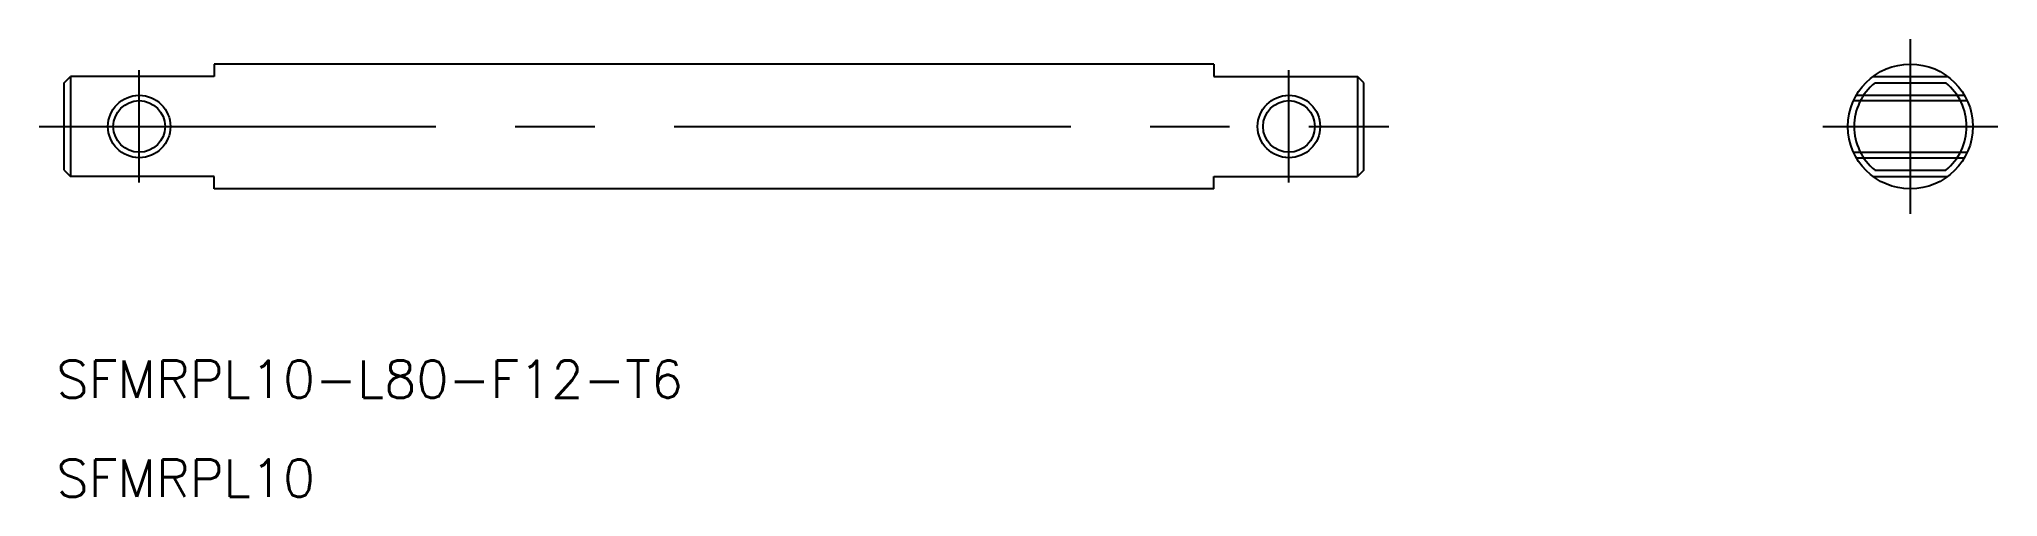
# Model space of a CAD drawing. Extents: x -150 to 7, y -30 to 7.
import ezdxf

# ---------------------------------------------------------------- set-up
doc = ezdxf.new("R2010")
doc.units = 0
doc.linetypes.add('CENTER', pattern=[50.8, 31.75, -6.35, 6.35, -6.35])
doc.linetypes.add('DASHED', pattern=[19.05, 12.7, -6.35])
doc.layers.get('0').update_dxf_attribs({"linetype": 'CONTINUOUS'})
doc.layers.add('CENTER', color=1, linetype='CENTER')
doc.styles.get("Standard").update_dxf_attribs({"font": 'txt.shx', "height": 3, "bigfont": 'bigfont.shx'})

msp = doc.modelspace()

# ---------------------------------------------------------------- linework, layer by layer
at = {"color": 7, "linetype": 'CONTINUOUS'}
for p, q in [((-55.73, 5), (-135.73, 5)), ((-135.73, 5), (-135.73, 4)), ((-55.73, 5), (-55.73, 4)), ((-147.73, 3.5), (-147.23, 4)), ((-147.73, -3.5), (-147.73, 3.5)), ((-135.73, 4), (-147.23, 4)), ((-147.23, 4), (-147.23, -4)), ((-55.73, 4), (-44.23, 4)), ((-43.73, 3.5), (-44.23, 4)), ((-44.23, 4), (-44.23, -4)), ((-43.73, -3.5), (-43.73, 3.5)), ((-3, 4), (3, 4)), ((-2.83, 3.5), (2.83, 3.5)), ((-147.73, -3.5), (-147.23, -4)), ((-135.73, -4), (-147.23, -4)), ((-135.73, -5), (-135.73, -4)), ((-55.73, -4), (-44.23, -4)), ((-55.73, -5), (-55.73, -4)), ((-43.73, -3.5), (-44.23, -4)), ((-3, -4), (3, -4)), ((-2.83, -3.5), (2.83, -3.5)), ((-55.73, -5), (-135.73, -5))]:
    msp.add_line(p, q, dxfattribs=at)
at = {"color": 3, "linetype": 'DASHED'}
for p, q in [((-4.55, 2.07), (4.55, 2.07)), ((-4.33, 2.5), (4.33, 2.5)), ((-4.55, -2.07), (4.55, -2.07)), ((-4.33, -2.5), (4.33, -2.5))]:
    msp.add_line(p, q, dxfattribs=at)
at = {"color": 7, "linetype": 'CONTINUOUS'}
for centre, radius in [((0, 0), 5), ((-141.73, 0), 2.07), ((-49.73, 0), 2.07)]:
    msp.add_circle(centre, radius, dxfattribs=at)
at = {"color": 3, "linetype": 'CONTINUOUS'}
for centre in [(-141.73, 0), (-49.73, 0)]:
    msp.add_circle(centre, 2.5, dxfattribs=at)
at = {"color": 7, "linetype": 'CONTINUOUS'}
for start, end in [(128.9424, 231.0576), (308.9424, 51.0576)]:
    msp.add_arc((0, 0), 4.5, start, end, dxfattribs=at)
at = {"layer": 'CENTER', "color": 1, "linetype": 'CENTER'}
for p, q in [((0, -7), (0, 7)), ((-141.73, -4.5), (-141.73, 4.5)), ((-49.73, -4.5), (-49.73, 4.5)), ((-149.73, 0), (-41.73, 0)), ((-7, 0), (7, 0))]:
    msp.add_line(p, q, dxfattribs=at)

# ---------------------------------------------------------------- texts
at = {"color": 7, "linetype": 'CONTINUOUS'}
for s, p in [('SFMRPL10-L80-F12-T6', (-148.35, -21.75)), ('SFMRPL10', (-148.35, -29.67))]:
    msp.add_text(s, height=3, dxfattribs=at).set_placement(p)

doc.saveas('drawing.dxf')
